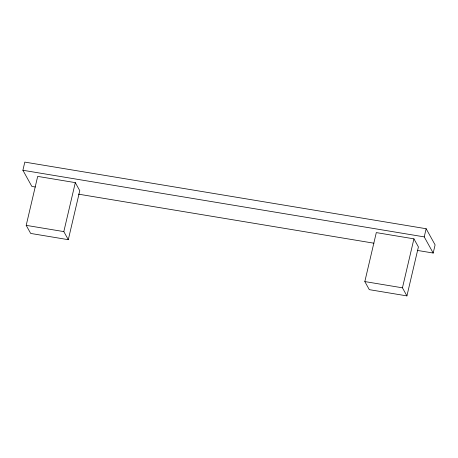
<?xml version="1.0" encoding="UTF-8"?>
<svg xmlns="http://www.w3.org/2000/svg" width="458" height="458" viewBox="0 0 458 458"><rect width="100%" height="100%" fill="white"/><g stroke="black" fill="none" stroke-linecap="round" stroke-linejoin="round"><path stroke-width="0.69" d="M35.38 187.001L31.854 186.417L22.9 170.267L24.812 162.103L426.146 228.731L435.1 244.875L433.188 253.039L417.667 250.463M26.198 225.359L37.682 176.387L75.307 182.633L79.778 190.705L68.299 239.683L30.675 233.437L26.198 225.359L63.822 231.605L68.299 239.683M63.822 231.605L75.307 182.633M364.826 281.573L376.304 232.601L413.929 238.847L418.406 246.919L406.922 295.897L369.297 289.651L364.826 281.573L402.45 287.819L406.922 295.897M402.45 287.819L413.929 238.847M433.188 253.039L424.234 236.889L426.146 228.731M22.9 170.267L424.234 236.889M78.404 194.146L373.94 243.204"/></g></svg>
